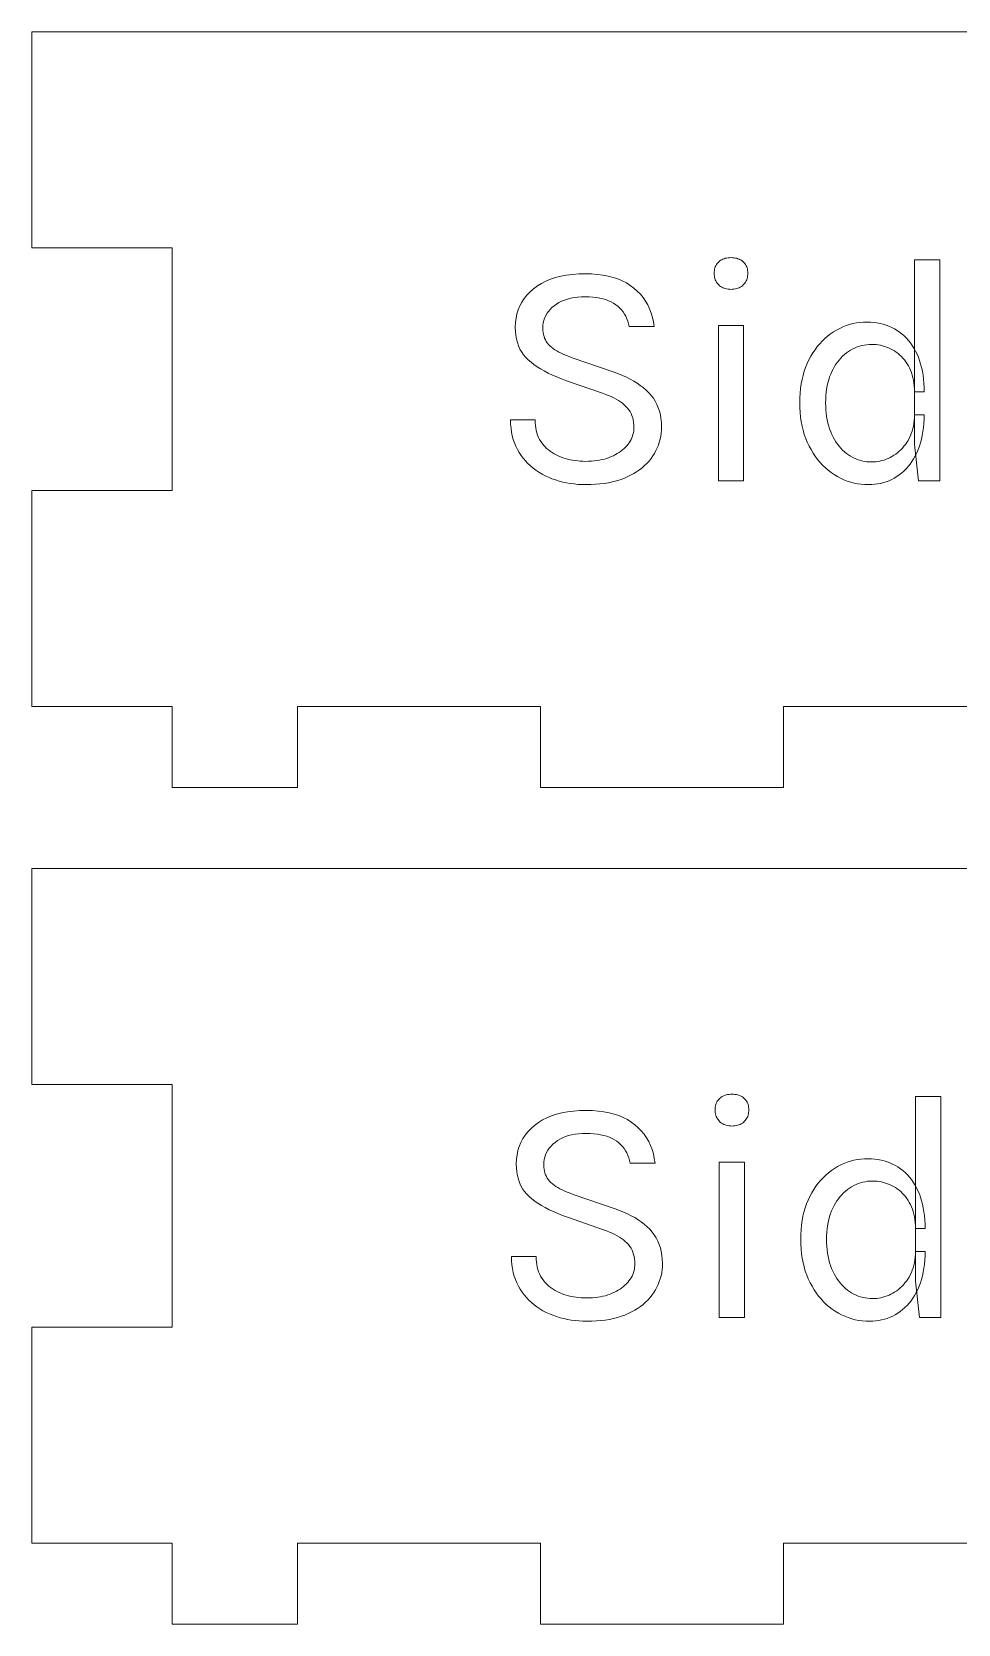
# Model space of a CAD drawing. Extents: x 3 to 177, y 3 to 186.
# Drawn here: x 3 to 37.3, y 127 to 186 of the extents above; entities that cross this region are included whole.
import ezdxf

# ---------------------------------------------------------------- set-up
doc = ezdxf.new("R2010")
doc.units = 0
doc.layers.get('0').update_dxf_attribs({"lineweight": 0})

msp = doc.modelspace()

# ---------------------------------------------------------------- linework, layer by layer
for p, q in [((8.196, 186), (3, 186)), ((3, 186), (3, 178)), ((62.468, 186), (8.196, 186)), ((3, 178), (8.196, 178)), ((8.196, 178), (8.196, 169)), ((28.586, 177.578), (28.63, 177.595)), ((28.63, 177.595), (28.677, 177.609)), ((28.677, 177.609), (28.726, 177.62)), ((28.726, 177.62), (28.778, 177.628)), ((28.778, 177.628), (28.832, 177.632)), ((28.832, 177.632), (28.888, 177.634)), ((28.888, 177.634), (28.888, 177.634)), ((28.888, 177.634), (28.944, 177.632)), ((28.944, 177.632), (28.998, 177.628)), ((28.998, 177.628), (29.05, 177.62)), ((29.05, 177.62), (29.099, 177.609)), ((29.099, 177.609), (29.146, 177.595)), ((29.146, 177.595), (29.19, 177.578)), ((22.8, 176.984), (23.02, 177.012)), ((23.02, 177.012), (23.251, 177.028)), ((23.251, 177.028), (23.494, 177.034)), ((23.494, 177.034), (23.494, 177.034)), ((23.494, 177.034), (23.719, 177.029)), ((23.719, 177.029), (23.935, 177.013)), ((23.935, 177.013), (24.14, 176.986)), ((28.264, 177.058), (28.266, 177.11)), ((28.266, 177.005), (28.264, 177.058)), ((28.264, 177.058), (28.264, 177.058)), ((28.266, 177.11), (28.271, 177.159)), ((28.271, 176.954), (28.266, 177.005)), ((28.271, 177.159), (28.279, 177.207)), ((28.279, 177.207), (28.291, 177.252)), ((28.291, 177.252), (28.306, 177.295)), ((28.306, 177.295), (28.325, 177.336)), ((28.325, 177.336), (28.346, 177.375)), ((28.346, 177.375), (28.372, 177.411)), ((28.372, 177.411), (28.4, 177.446)), ((28.4, 177.446), (28.432, 177.478)), ((28.432, 177.478), (28.467, 177.508)), ((28.467, 177.508), (28.504, 177.534)), ((28.504, 177.534), (28.544, 177.558)), ((28.544, 177.558), (28.586, 177.578)), ((29.19, 177.578), (29.232, 177.558)), ((29.232, 177.558), (29.272, 177.534)), ((29.272, 177.534), (29.309, 177.508)), ((29.309, 177.508), (29.344, 177.478)), ((29.344, 177.478), (29.376, 177.446)), ((29.376, 177.446), (29.405, 177.411)), ((29.405, 177.411), (29.43, 177.375)), ((29.43, 177.375), (29.452, 177.336)), ((29.452, 177.336), (29.47, 177.295)), ((29.47, 177.295), (29.485, 177.252)), ((29.485, 177.252), (29.497, 177.207)), ((29.497, 177.207), (29.505, 177.159)), ((29.505, 177.159), (29.51, 177.11)), ((29.51, 177.005), (29.505, 176.954)), ((29.51, 177.11), (29.512, 177.058)), ((29.512, 177.058), (29.51, 177.005)), ((29.512, 177.058), (29.512, 177.058)), ((35.68, 170.71), (35.68, 177.55)), ((35.68, 177.55), (36.616, 177.55)), ((36.616, 177.55), (36.616, 169.366)), ((21.449, 176.368), (21.577, 176.482)), ((21.577, 176.482), (21.718, 176.587)), ((21.718, 176.587), (21.87, 176.681)), ((21.87, 176.681), (22.033, 176.764)), ((22.033, 176.764), (22.208, 176.835)), ((22.208, 176.835), (22.394, 176.896)), ((22.394, 176.896), (22.591, 176.946)), ((22.591, 176.946), (22.8, 176.984)), ((24.14, 176.986), (24.335, 176.949)), ((24.335, 176.949), (24.52, 176.901)), ((24.52, 176.901), (24.695, 176.843)), ((24.695, 176.843), (24.86, 176.774)), ((24.86, 176.774), (25.015, 176.694)), ((25.015, 176.694), (25.159, 176.604)), ((25.159, 176.604), (25.294, 176.503)), ((25.294, 176.503), (25.418, 176.393)), ((28.279, 176.905), (28.271, 176.954)), ((28.291, 176.859), (28.279, 176.905)), ((28.306, 176.814), (28.291, 176.859)), ((28.325, 176.772), (28.306, 176.814)), ((28.346, 176.731), (28.325, 176.772)), ((28.372, 176.693), (28.346, 176.731)), ((28.4, 176.657), (28.372, 176.693)), ((28.432, 176.623), (28.4, 176.657)), ((28.467, 176.592), (28.432, 176.623)), ((28.504, 176.564), (28.467, 176.592)), ((28.544, 176.539), (28.504, 176.564)), ((28.586, 176.517), (28.544, 176.539)), ((28.63, 176.499), (28.586, 176.517)), ((28.677, 176.484), (28.63, 176.499)), ((28.726, 176.473), (28.677, 176.484)), ((28.778, 176.465), (28.726, 176.473)), ((28.832, 176.46), (28.778, 176.465)), ((28.888, 176.458), (28.832, 176.46)), ((28.944, 176.46), (28.888, 176.458)), ((28.888, 176.458), (28.888, 176.458)), ((28.888, 176.458), (28.888, 176.458)), ((28.998, 176.465), (28.944, 176.46)), ((29.05, 176.473), (28.998, 176.465)), ((29.099, 176.484), (29.05, 176.473)), ((29.146, 176.499), (29.099, 176.484)), ((29.19, 176.517), (29.146, 176.499)), ((29.232, 176.539), (29.19, 176.517)), ((29.272, 176.564), (29.232, 176.539)), ((29.309, 176.592), (29.272, 176.564)), ((29.344, 176.623), (29.309, 176.592)), ((29.376, 176.657), (29.344, 176.623)), ((29.405, 176.693), (29.376, 176.657)), ((29.43, 176.731), (29.405, 176.693)), ((29.452, 176.772), (29.43, 176.731)), ((29.47, 176.814), (29.452, 176.772)), ((29.485, 176.859), (29.47, 176.814)), ((29.497, 176.905), (29.485, 176.859)), ((29.505, 176.954), (29.497, 176.905)), ((21.01, 175.703), (21.071, 175.849)), ((21.071, 175.849), (21.145, 175.989)), ((21.145, 175.989), (21.233, 176.122)), ((21.233, 176.122), (21.334, 176.248)), ((21.334, 176.248), (21.449, 176.368)), ((22.336, 175.852), (22.257, 175.784)), ((22.422, 175.915), (22.336, 175.852)), ((22.515, 175.971), (22.422, 175.915)), ((22.614, 176.02), (22.515, 175.971)), ((22.72, 176.063), (22.614, 176.02)), ((22.833, 176.1), (22.72, 176.063)), ((22.952, 176.129), (22.833, 176.1)), ((23.077, 176.152), (22.952, 176.129)), ((23.21, 176.169), (23.077, 176.152)), ((23.349, 176.179), (23.21, 176.169)), ((23.494, 176.182), (23.349, 176.179)), ((23.637, 176.179), (23.494, 176.182)), ((23.494, 176.182), (23.494, 176.182)), ((23.774, 176.17), (23.637, 176.179)), ((23.903, 176.156), (23.774, 176.17)), ((24.026, 176.135), (23.903, 176.156)), ((24.143, 176.109), (24.026, 176.135)), ((24.253, 176.077), (24.143, 176.109)), ((24.356, 176.039), (24.253, 176.077)), ((24.452, 175.996), (24.356, 176.039)), ((24.542, 175.946), (24.452, 175.996)), ((24.625, 175.891), (24.542, 175.946)), ((24.702, 175.83), (24.625, 175.891)), ((24.772, 175.765), (24.702, 175.83)), ((25.418, 176.393), (25.531, 176.276)), ((25.531, 176.276), (25.633, 176.152)), ((25.633, 176.152), (25.724, 176.02)), ((25.724, 176.02), (25.804, 175.881)), ((25.804, 175.881), (25.873, 175.735)), ((20.909, 175.226), (20.929, 175.391)), ((20.929, 175.391), (20.963, 175.55)), ((20.963, 175.55), (21.01, 175.703)), ((21.959, 175.305), (21.939, 175.213)), ((21.988, 175.393), (21.959, 175.305)), ((22.026, 175.478), (21.988, 175.393)), ((22.071, 175.56), (22.026, 175.478)), ((22.125, 175.638), (22.071, 175.56)), ((22.187, 175.713), (22.125, 175.638)), ((22.257, 175.784), (22.187, 175.713)), ((24.837, 175.696), (24.772, 175.765)), ((24.895, 175.621), (24.837, 175.696)), ((24.947, 175.542), (24.895, 175.621)), ((24.993, 175.459), (24.947, 175.542)), ((25.032, 175.37), (24.993, 175.459)), ((25.066, 175.278), (25.032, 175.37)), ((25.093, 175.18), (25.066, 175.278)), ((25.873, 175.735), (25.931, 175.582)), ((25.931, 175.582), (25.978, 175.421)), ((25.978, 175.421), (26.013, 175.253)), ((26.013, 175.253), (26.038, 175.078)), ((33.531, 175.213), (33.661, 175.231)), ((33.661, 175.231), (33.794, 175.242)), ((33.794, 175.242), (33.928, 175.246)), ((33.928, 175.246), (33.928, 175.246)), ((33.928, 175.246), (34.053, 175.243)), ((34.053, 175.243), (34.174, 175.234)), ((34.174, 175.234), (34.292, 175.218)), ((20.902, 175.054), (20.909, 175.226)), ((20.907, 174.901), (20.902, 175.054)), ((20.902, 175.054), (20.902, 175.054)), ((20.921, 174.756), (20.907, 174.901)), ((20.945, 174.617), (20.921, 174.756)), ((21.926, 175.117), (21.922, 175.018)), ((21.922, 175.018), (21.922, 175.018)), ((21.922, 175.018), (21.925, 174.937)), ((21.925, 174.937), (21.932, 174.859)), ((21.939, 175.213), (21.926, 175.117)), ((21.932, 174.859), (21.946, 174.785)), ((21.946, 174.785), (21.964, 174.714)), ((21.964, 174.714), (21.987, 174.647)), ((21.987, 174.647), (22.016, 174.583)), ((25.114, 175.078), (25.093, 175.18)), ((26.038, 175.078), (25.114, 175.078)), ((26.038, 175.078), (26.038, 175.078)), ((28.42, 169.366), (28.42, 175.114)), ((28.42, 175.114), (29.356, 175.114)), ((29.356, 175.114), (29.356, 169.366)), ((32.363, 174.637), (32.465, 174.725)), ((32.465, 174.725), (32.572, 174.807)), ((32.572, 174.807), (32.683, 174.883)), ((32.683, 174.883), (32.798, 174.952)), ((32.798, 174.952), (32.914, 175.014)), ((32.914, 175.014), (33.033, 175.068)), ((33.033, 175.068), (33.154, 175.115)), ((33.154, 175.115), (33.278, 175.155)), ((33.278, 175.155), (33.403, 175.188)), ((33.403, 175.188), (33.531, 175.213)), ((34.292, 175.218), (34.408, 175.197)), ((34.408, 175.197), (34.52, 175.169)), ((34.52, 175.169), (34.629, 175.136)), ((34.629, 175.136), (34.735, 175.096)), ((34.735, 175.096), (34.838, 175.05)), ((34.838, 175.05), (34.938, 174.998)), ((34.938, 174.998), (35.035, 174.94)), ((35.035, 174.94), (35.128, 174.876)), ((35.128, 174.876), (35.217, 174.807)), ((35.217, 174.807), (35.302, 174.732)), ((35.302, 174.732), (35.383, 174.652)), ((35.383, 174.652), (35.459, 174.566)), ((20.979, 174.486), (20.945, 174.617)), ((21.022, 174.361), (20.979, 174.486)), ((21.075, 174.243), (21.022, 174.361)), ((21.137, 174.133), (21.075, 174.243)), ((21.209, 174.029), (21.137, 174.133)), ((22.016, 174.583), (22.05, 174.522)), ((22.05, 174.522), (22.089, 174.465)), ((22.089, 174.465), (22.133, 174.411)), ((22.133, 174.411), (22.183, 174.361)), ((22.183, 174.361), (22.238, 174.313)), ((22.238, 174.313), (22.299, 174.266)), ((22.299, 174.266), (22.366, 174.22)), ((22.366, 174.22), (22.439, 174.175)), ((22.439, 174.175), (22.518, 174.131)), ((22.518, 174.131), (22.603, 174.088)), ((22.603, 174.088), (22.694, 174.046)), ((31.845, 173.979), (31.92, 174.104)), ((31.92, 174.104), (31.999, 174.223)), ((31.999, 174.223), (32.084, 174.336)), ((32.084, 174.336), (32.172, 174.443)), ((32.172, 174.443), (32.265, 174.543)), ((32.265, 174.543), (32.363, 174.637)), ((33.165, 174.103), (33.092, 174.044)), ((33.241, 174.157), (33.165, 174.103)), ((33.319, 174.207), (33.241, 174.157)), ((33.399, 174.251), (33.319, 174.207)), ((33.481, 174.29), (33.399, 174.251)), ((33.564, 174.324), (33.481, 174.29)), ((33.648, 174.353), (33.564, 174.324)), ((33.735, 174.376), (33.648, 174.353)), ((33.823, 174.395), (33.735, 174.376)), ((33.912, 174.408), (33.823, 174.395)), ((34.003, 174.415), (33.912, 174.408)), ((34.096, 174.418), (34.003, 174.415)), ((34.178, 174.416), (34.096, 174.418)), ((34.096, 174.418), (34.096, 174.418)), ((34.259, 174.41), (34.178, 174.416)), ((34.34, 174.4), (34.259, 174.41)), ((34.419, 174.386), (34.34, 174.4)), ((34.497, 174.368), (34.419, 174.386)), ((34.573, 174.346), (34.497, 174.368)), ((34.649, 174.32), (34.573, 174.346)), ((34.724, 174.289), (34.649, 174.32)), ((34.797, 174.255), (34.724, 174.289)), ((34.87, 174.217), (34.797, 174.255)), ((34.941, 174.175), (34.87, 174.217)), ((35.009, 174.129), (34.941, 174.175)), ((35.074, 174.079), (35.009, 174.129)), ((35.136, 174.026), (35.074, 174.079)), ((35.459, 174.566), (35.531, 174.476)), ((35.531, 174.476), (35.598, 174.379)), ((35.598, 174.379), (35.662, 174.278)), ((35.662, 174.278), (35.721, 174.171)), ((35.721, 174.171), (35.776, 174.058)), ((35.776, 174.058), (35.826, 173.94)), ((21.291, 173.932), (21.209, 174.029)), ((21.382, 173.842), (21.291, 173.932)), ((21.483, 173.757), (21.382, 173.842)), ((21.592, 173.673), (21.483, 173.757)), ((21.711, 173.591), (21.592, 173.673)), ((21.839, 173.512), (21.711, 173.591)), ((21.976, 173.434), (21.839, 173.512)), ((22.694, 174.046), (22.791, 174.005)), ((22.791, 174.005), (22.893, 173.965)), ((22.893, 173.965), (23.002, 173.926)), ((23.002, 173.926), (23.002, 173.926)), ((23.002, 173.926), (24.562, 173.386)), ((31.6, 173.423), (31.651, 173.569)), ((31.651, 173.569), (31.709, 173.711)), ((31.709, 173.711), (31.774, 173.848)), ((31.774, 173.848), (31.845, 173.979)), ((32.671, 173.507), (32.623, 173.413)), ((32.722, 173.597), (32.671, 173.507)), ((32.776, 173.683), (32.722, 173.597)), ((32.833, 173.764), (32.776, 173.683)), ((32.893, 173.84), (32.833, 173.764)), ((32.956, 173.913), (32.893, 173.84)), ((33.023, 173.98), (32.956, 173.913)), ((33.092, 174.044), (33.023, 173.98)), ((35.196, 173.969), (35.136, 174.026)), ((35.253, 173.908), (35.196, 173.969)), ((35.308, 173.843), (35.253, 173.908)), ((35.36, 173.774), (35.308, 173.843)), ((35.409, 173.702), (35.36, 173.774)), ((35.455, 173.626), (35.409, 173.702)), ((35.498, 173.546), (35.455, 173.626)), ((35.536, 173.463), (35.498, 173.546)), ((35.57, 173.376), (35.536, 173.463)), ((35.826, 173.94), (35.871, 173.818)), ((35.871, 173.818), (35.911, 173.691)), ((35.911, 173.691), (35.945, 173.559)), ((35.945, 173.559), (35.974, 173.422)), ((22.122, 173.358), (21.976, 173.434)), ((22.277, 173.284), (22.122, 173.358)), ((22.442, 173.212), (22.277, 173.284)), ((22.615, 173.142), (22.442, 173.212)), ((22.798, 173.074), (22.615, 173.142)), ((24.13, 172.606), (22.798, 173.074)), ((24.562, 173.386), (24.721, 173.33)), ((24.721, 173.33), (24.872, 173.269)), ((24.872, 173.269), (25.018, 173.205)), ((25.018, 173.205), (25.156, 173.135)), ((25.156, 173.135), (25.287, 173.062)), ((25.287, 173.062), (25.412, 172.984)), ((25.412, 172.984), (25.53, 172.902)), ((25.53, 172.902), (25.641, 172.816)), ((31.463, 172.787), (31.487, 172.953)), ((31.487, 172.953), (31.518, 173.114)), ((31.518, 173.114), (31.555, 173.271)), ((31.555, 173.271), (31.6, 173.423)), ((32.45, 172.883), (32.429, 172.765)), ((32.475, 172.996), (32.45, 172.883)), ((32.505, 173.106), (32.475, 172.996)), ((32.54, 173.212), (32.505, 173.106)), ((32.579, 173.315), (32.54, 173.212)), ((32.623, 173.413), (32.579, 173.315)), ((35.599, 173.285), (35.57, 173.376)), ((35.624, 173.191), (35.599, 173.285)), ((35.644, 173.093), (35.624, 173.191)), ((35.66, 172.992), (35.644, 173.093)), ((35.671, 172.887), (35.66, 172.992)), ((35.678, 172.778), (35.671, 172.887)), ((35.974, 173.422), (35.998, 173.28)), ((35.998, 173.28), (36.016, 173.134)), ((36.016, 173.134), (36.029, 172.983)), ((36.029, 172.983), (36.037, 172.827)), ((24.242, 172.568), (24.13, 172.606)), ((24.13, 172.606), (24.13, 172.606)), ((24.349, 172.527), (24.242, 172.568)), ((24.45, 172.484), (24.349, 172.527)), ((24.546, 172.439), (24.45, 172.484)), ((24.636, 172.392), (24.546, 172.439)), ((24.72, 172.343), (24.636, 172.392)), ((24.798, 172.291), (24.72, 172.343)), ((24.871, 172.237), (24.798, 172.291)), ((25.641, 172.816), (25.745, 172.725)), ((25.745, 172.725), (25.843, 172.63)), ((25.843, 172.63), (25.933, 172.53)), ((25.933, 172.53), (26.013, 172.424)), ((26.013, 172.424), (26.083, 172.312)), ((26.083, 172.312), (26.144, 172.195)), ((31.432, 172.258), (31.435, 172.439)), ((31.435, 172.439), (31.446, 172.615)), ((31.446, 172.615), (31.463, 172.787)), ((32.394, 172.391), (32.392, 172.258)), ((32.401, 172.519), (32.394, 172.391)), ((32.413, 172.644), (32.401, 172.519)), ((32.429, 172.765), (32.413, 172.644)), ((35.68, 172.666), (35.678, 172.778)), ((36.04, 172.666), (35.68, 172.666)), ((36.037, 172.827), (36.04, 172.666)), ((36.04, 172.666), (36.04, 172.666)), ((24.938, 172.181), (24.871, 172.237)), ((25, 172.123), (24.938, 172.181)), ((25.056, 172.062), (25, 172.123)), ((25.106, 171.997), (25.056, 172.062)), ((25.15, 171.928), (25.106, 171.997)), ((25.188, 171.856), (25.15, 171.928)), ((25.221, 171.78), (25.188, 171.856)), ((25.247, 171.701), (25.221, 171.78)), ((25.268, 171.618), (25.247, 171.701)), ((26.144, 172.195), (26.196, 172.072)), ((26.196, 172.072), (26.239, 171.943)), ((26.239, 171.943), (26.272, 171.808)), ((26.272, 171.808), (26.295, 171.668)), ((31.436, 172.076), (31.432, 172.258)), ((31.432, 172.258), (31.432, 172.258)), ((31.446, 171.898), (31.436, 172.076)), ((31.463, 171.725), (31.446, 171.898)), ((31.488, 171.558), (31.463, 171.725)), ((32.392, 172.258), (32.392, 172.258)), ((32.392, 172.258), (32.394, 172.123)), ((32.394, 172.123), (32.401, 171.992)), ((32.401, 171.992), (32.413, 171.865)), ((32.413, 171.865), (32.429, 171.742)), ((32.429, 171.742), (32.45, 171.622)), ((35.671, 171.597), (35.678, 171.704)), ((35.678, 171.704), (35.68, 171.814)), ((35.68, 171.814), (35.68, 171.814)), ((35.68, 171.814), (36.04, 171.814)), ((36.04, 171.814), (36.037, 171.65)), ((20.728, 171.467), (20.722, 171.622)), ((20.722, 171.622), (20.722, 171.622)), ((20.722, 171.622), (21.634, 171.622)), ((20.742, 171.318), (20.728, 171.467)), ((20.763, 171.173), (20.742, 171.318)), ((20.791, 171.034), (20.763, 171.173)), ((21.634, 171.622), (21.637, 171.518)), ((21.637, 171.518), (21.644, 171.418)), ((21.644, 171.418), (21.657, 171.322)), ((21.657, 171.322), (21.675, 171.23)), ((21.675, 171.23), (21.699, 171.141)), ((21.699, 171.141), (21.727, 171.056)), ((25.259, 171.082), (25.274, 171.146)), ((25.282, 171.531), (25.268, 171.618)), ((25.274, 171.146), (25.285, 171.211)), ((25.291, 171.44), (25.282, 171.531)), ((25.285, 171.211), (25.292, 171.278)), ((25.294, 171.346), (25.291, 171.44)), ((25.292, 171.278), (25.294, 171.346)), ((25.294, 171.346), (25.294, 171.346)), ((26.301, 171.135), (26.285, 171.02)), ((26.295, 171.668), (26.309, 171.522)), ((26.311, 171.251), (26.301, 171.135)), ((26.309, 171.522), (26.314, 171.37)), ((26.314, 171.37), (26.311, 171.251)), ((26.314, 171.37), (26.314, 171.37)), ((31.519, 171.395), (31.488, 171.558)), ((31.557, 171.237), (31.519, 171.395)), ((31.603, 171.083), (31.557, 171.237)), ((32.45, 171.622), (32.475, 171.506)), ((32.475, 171.506), (32.505, 171.394)), ((32.505, 171.394), (32.54, 171.286)), ((32.54, 171.286), (32.579, 171.182)), ((32.579, 171.182), (32.623, 171.082)), ((35.53, 171.027), (35.565, 171.114)), ((35.565, 171.114), (35.596, 171.204)), ((35.596, 171.204), (35.622, 171.297)), ((35.622, 171.297), (35.643, 171.394)), ((35.643, 171.394), (35.659, 171.494)), ((35.659, 171.494), (35.671, 171.597)), ((35.996, 171.188), (35.972, 171.044)), ((36.015, 171.337), (35.996, 171.188)), ((36.029, 171.491), (36.015, 171.337)), ((36.037, 171.65), (36.029, 171.491)), ((20.827, 170.899), (20.791, 171.034)), ((20.87, 170.77), (20.827, 170.899)), ((20.921, 170.645), (20.87, 170.77)), ((20.979, 170.526), (20.921, 170.645)), ((21.045, 170.411), (20.979, 170.526)), ((21.727, 171.056), (21.76, 170.975)), ((21.76, 170.975), (21.799, 170.898)), ((21.799, 170.898), (21.843, 170.825)), ((21.843, 170.825), (21.892, 170.755)), ((21.892, 170.755), (21.945, 170.689)), ((21.945, 170.689), (22.002, 170.626)), ((22.002, 170.626), (22.062, 170.567)), ((22.062, 170.567), (22.125, 170.512)), ((22.125, 170.512), (22.192, 170.459)), ((24.871, 170.509), (24.927, 170.558)), ((24.927, 170.558), (24.98, 170.609)), ((24.98, 170.609), (25.029, 170.663)), ((25.029, 170.663), (25.075, 170.719)), ((25.075, 170.719), (25.117, 170.777)), ((25.117, 170.777), (25.154, 170.835)), ((25.154, 170.835), (25.187, 170.895)), ((25.187, 170.895), (25.215, 170.956)), ((25.215, 170.956), (25.239, 171.018)), ((25.239, 171.018), (25.259, 171.082)), ((26.157, 170.586), (26.109, 170.483)), ((26.198, 170.691), (26.157, 170.586)), ((26.234, 170.798), (26.198, 170.691)), ((26.263, 170.908), (26.234, 170.798)), ((26.285, 171.02), (26.263, 170.908)), ((31.655, 170.935), (31.603, 171.083)), ((31.714, 170.792), (31.655, 170.935)), ((31.78, 170.653), (31.714, 170.792)), ((31.852, 170.52), (31.78, 170.653)), ((31.929, 170.393), (31.852, 170.52)), ((32.623, 171.082), (32.671, 170.986)), ((32.671, 170.986), (32.722, 170.894)), ((32.722, 170.894), (32.776, 170.807)), ((32.776, 170.807), (32.833, 170.725)), ((32.833, 170.725), (32.893, 170.647)), ((32.893, 170.647), (32.956, 170.574)), ((32.956, 170.574), (33.023, 170.505)), ((35.119, 170.459), (35.18, 170.517)), ((35.18, 170.517), (35.238, 170.579)), ((35.238, 170.579), (35.294, 170.644)), ((35.294, 170.644), (35.347, 170.713)), ((35.347, 170.713), (35.398, 170.786)), ((35.398, 170.786), (35.446, 170.863)), ((35.446, 170.863), (35.49, 170.943)), ((35.49, 170.943), (35.53, 171.027)), ((35.836, 169.366), (35.68, 170.71)), ((35.819, 170.519), (35.767, 170.401)), ((35.865, 170.643), (35.819, 170.519)), ((35.906, 170.771), (35.865, 170.643)), ((35.942, 170.905), (35.906, 170.771)), ((35.972, 171.044), (35.942, 170.905)), ((21.118, 170.302), (21.045, 170.411)), ((21.197, 170.198), (21.118, 170.302)), ((21.281, 170.099), (21.197, 170.198)), ((21.371, 170.005), (21.281, 170.099)), ((21.465, 169.917), (21.371, 170.005)), ((22.192, 170.459), (22.262, 170.411)), ((22.262, 170.411), (22.336, 170.366)), ((22.336, 170.366), (22.412, 170.324)), ((22.412, 170.324), (22.493, 170.286)), ((22.493, 170.286), (22.576, 170.251)), ((22.576, 170.251), (22.662, 170.22)), ((22.662, 170.22), (22.75, 170.192)), ((22.75, 170.192), (22.839, 170.167)), ((22.839, 170.167), (22.929, 170.145)), ((22.929, 170.145), (23.022, 170.127)), ((23.022, 170.127), (23.115, 170.112)), ((23.115, 170.112), (23.211, 170.101)), ((23.211, 170.101), (23.308, 170.093)), ((23.308, 170.093), (23.406, 170.088)), ((23.406, 170.088), (23.506, 170.086)), ((23.506, 170.086), (23.614, 170.088)), ((23.506, 170.086), (23.506, 170.086)), ((23.614, 170.088), (23.719, 170.093)), ((23.719, 170.093), (23.821, 170.102)), ((23.821, 170.102), (23.92, 170.114)), ((23.92, 170.114), (24.016, 170.13)), ((24.016, 170.13), (24.109, 170.149)), ((24.109, 170.149), (24.2, 170.171)), ((24.2, 170.171), (24.287, 170.197)), ((24.287, 170.197), (24.372, 170.227)), ((24.372, 170.227), (24.454, 170.26)), ((24.454, 170.26), (24.533, 170.296)), ((24.533, 170.296), (24.608, 170.334)), ((24.608, 170.334), (24.679, 170.374)), ((24.679, 170.374), (24.746, 170.417)), ((24.746, 170.417), (24.81, 170.462)), ((24.81, 170.462), (24.871, 170.509)), ((25.688, 169.927), (25.596, 169.847)), ((25.773, 170.01), (25.688, 169.927)), ((25.853, 170.098), (25.773, 170.01)), ((25.926, 170.189), (25.853, 170.098)), ((25.993, 170.284), (25.926, 170.189)), ((26.054, 170.382), (25.993, 170.284)), ((26.109, 170.483), (26.054, 170.382)), ((32.01, 170.272), (31.929, 170.393)), ((32.096, 170.157), (32.01, 170.272)), ((32.187, 170.048), (32.096, 170.157)), ((32.282, 169.946), (32.187, 170.048)), ((32.382, 169.85), (32.282, 169.946)), ((33.023, 170.505), (33.092, 170.441)), ((33.092, 170.441), (33.165, 170.381)), ((33.165, 170.381), (33.241, 170.326)), ((33.241, 170.326), (33.319, 170.276)), ((33.319, 170.276), (33.399, 170.231)), ((33.399, 170.231), (33.481, 170.191)), ((33.481, 170.191), (33.564, 170.157)), ((33.564, 170.157), (33.648, 170.128)), ((33.648, 170.128), (33.735, 170.104)), ((33.735, 170.104), (33.823, 170.086)), ((33.823, 170.086), (33.912, 170.073)), ((33.912, 170.073), (34.003, 170.065)), ((34.003, 170.065), (34.096, 170.062)), ((34.096, 170.062), (34.174, 170.064)), ((34.096, 170.062), (34.096, 170.062)), ((34.174, 170.064), (34.251, 170.07)), ((34.251, 170.07), (34.328, 170.08)), ((34.328, 170.08), (34.404, 170.095)), ((34.404, 170.095), (34.479, 170.113)), ((34.479, 170.113), (34.554, 170.135)), ((34.554, 170.135), (34.629, 170.162)), ((34.629, 170.162), (34.703, 170.193)), ((34.703, 170.193), (34.776, 170.227)), ((34.776, 170.227), (34.849, 170.266)), ((34.849, 170.266), (34.92, 170.309)), ((34.92, 170.309), (34.989, 170.355)), ((34.989, 170.355), (35.055, 170.405)), ((35.055, 170.405), (35.119, 170.459)), ((35.518, 169.982), (35.446, 169.892)), ((35.586, 170.079), (35.518, 169.982)), ((35.65, 170.181), (35.586, 170.079)), ((35.711, 170.288), (35.65, 170.181)), ((35.767, 170.401), (35.711, 170.288)), ((21.564, 169.833), (21.465, 169.917)), ((21.667, 169.755), (21.564, 169.833)), ((21.776, 169.682), (21.667, 169.755)), ((21.89, 169.615), (21.776, 169.682)), ((22.008, 169.552), (21.89, 169.615)), ((22.132, 169.495), (22.008, 169.552)), ((22.259, 169.443), (22.132, 169.495)), ((22.389, 169.397), (22.259, 169.443)), ((22.521, 169.356), (22.389, 169.397)), ((22.656, 169.32), (22.521, 169.356)), ((24.648, 169.363), (24.504, 169.326)), ((24.787, 169.406), (24.648, 169.363)), ((24.92, 169.455), (24.787, 169.406)), ((25.048, 169.51), (24.92, 169.455)), ((25.17, 169.57), (25.048, 169.51)), ((25.286, 169.633), (25.17, 169.57)), ((25.395, 169.701), (25.286, 169.633)), ((25.499, 169.772), (25.395, 169.701)), ((25.596, 169.847), (25.499, 169.772)), ((29.356, 169.366), (28.42, 169.366)), ((29.356, 169.366), (29.356, 169.366)), ((32.487, 169.759), (32.382, 169.85)), ((32.596, 169.675), (32.487, 169.759)), ((32.71, 169.597), (32.596, 169.675)), ((32.828, 169.526), (32.71, 169.597)), ((32.947, 169.462), (32.828, 169.526)), ((33.069, 169.406), (32.947, 169.462)), ((33.194, 169.357), (33.069, 169.406)), ((33.321, 169.316), (33.194, 169.357)), ((34.639, 169.33), (34.536, 169.297)), ((34.74, 169.369), (34.639, 169.33)), ((34.839, 169.414), (34.74, 169.369)), ((34.935, 169.465), (34.839, 169.414)), ((35.029, 169.522), (34.935, 169.465)), ((35.12, 169.585), (35.029, 169.522)), ((35.207, 169.653), (35.12, 169.585)), ((35.291, 169.727), (35.207, 169.653)), ((35.37, 169.807), (35.291, 169.727)), ((35.446, 169.892), (35.37, 169.807)), ((36.616, 169.366), (35.836, 169.366)), ((36.616, 169.366), (36.616, 169.366)), ((8.196, 169), (3, 169)), ((3, 169), (3, 161)), ((22.794, 169.29), (22.656, 169.32)), ((22.933, 169.266), (22.794, 169.29)), ((23.076, 169.247), (22.933, 169.266)), ((23.221, 169.233), (23.076, 169.247)), ((23.368, 169.225), (23.221, 169.233)), ((23.518, 169.222), (23.368, 169.225)), ((23.696, 169.225), (23.518, 169.222)), ((23.518, 169.222), (23.518, 169.222)), ((23.518, 169.222), (23.518, 169.222)), ((23.869, 169.234), (23.696, 169.225)), ((24.036, 169.248), (23.869, 169.234)), ((24.198, 169.268), (24.036, 169.248)), ((24.354, 169.294), (24.198, 169.268)), ((24.504, 169.326), (24.354, 169.294)), ((33.449, 169.282), (33.321, 169.316)), ((33.581, 169.256), (33.449, 169.282)), ((33.714, 169.237), (33.581, 169.256)), ((33.85, 169.226), (33.714, 169.237)), ((33.988, 169.222), (33.85, 169.226)), ((34.102, 169.225), (33.988, 169.222)), ((33.988, 169.222), (33.988, 169.222)), ((33.988, 169.222), (33.988, 169.222)), ((34.214, 169.234), (34.102, 169.225)), ((34.324, 169.249), (34.214, 169.234)), ((34.431, 169.27), (34.324, 169.249)), ((34.536, 169.297), (34.431, 169.27)), ((3, 161), (8.196, 161)), ((8.196, 161), (8.196, 158)), ((12.832, 158), (12.832, 161)), ((12.832, 161), (21.832, 161)), ((21.832, 161), (21.832, 158)), ((30.832, 158), (30.832, 161)), ((30.832, 161), (39.832, 161)), ((8.196, 158), (12.832, 158)), ((21.832, 158), (30.832, 158)), ((8.196, 155), (3, 155)), ((3, 155), (3, 147)), ((62.468, 155), (8.196, 155)), ((3, 147), (8.196, 147)), ((8.196, 147), (8.196, 138)), ((28.342, 146.295), (28.361, 146.336)), ((28.361, 146.336), (28.382, 146.375)), ((28.382, 146.375), (28.408, 146.411)), ((28.408, 146.411), (28.436, 146.446)), ((28.436, 146.446), (28.468, 146.478)), ((28.468, 146.478), (28.503, 146.508)), ((28.503, 146.508), (28.54, 146.534)), ((28.54, 146.534), (28.58, 146.558)), ((28.58, 146.558), (28.622, 146.578)), ((28.622, 146.578), (28.666, 146.595)), ((28.666, 146.595), (28.713, 146.609)), ((28.713, 146.609), (28.762, 146.62)), ((28.762, 146.62), (28.814, 146.628)), ((28.814, 146.628), (28.868, 146.632)), ((28.868, 146.632), (28.924, 146.634)), ((28.924, 146.634), (28.924, 146.634)), ((28.924, 146.634), (28.98, 146.632)), ((28.98, 146.632), (29.034, 146.628)), ((29.034, 146.628), (29.086, 146.62)), ((29.086, 146.62), (29.135, 146.609)), ((29.135, 146.609), (29.182, 146.595)), ((29.182, 146.595), (29.226, 146.578)), ((29.226, 146.578), (29.268, 146.558)), ((29.268, 146.558), (29.308, 146.534)), ((29.308, 146.534), (29.345, 146.508)), ((29.345, 146.508), (29.38, 146.478)), ((29.38, 146.478), (29.412, 146.446)), ((29.412, 146.446), (29.441, 146.411)), ((29.441, 146.411), (29.466, 146.375)), ((29.466, 146.375), (29.488, 146.336)), ((29.488, 146.336), (29.506, 146.295)), ((35.716, 139.71), (35.716, 146.55)), ((35.716, 146.55), (36.652, 146.55)), ((36.652, 146.55), (36.652, 138.366)), ((21.906, 145.681), (22.069, 145.764)), ((22.069, 145.764), (22.244, 145.835)), ((22.244, 145.835), (22.43, 145.896)), ((22.43, 145.896), (22.627, 145.946)), ((22.627, 145.946), (22.836, 145.984)), ((22.836, 145.984), (23.056, 146.012)), ((23.056, 146.012), (23.287, 146.028)), ((23.287, 146.028), (23.53, 146.034)), ((23.53, 146.034), (23.53, 146.034)), ((23.53, 146.034), (23.755, 146.029)), ((23.755, 146.029), (23.971, 146.013)), ((23.971, 146.013), (24.176, 145.986)), ((24.176, 145.986), (24.371, 145.949)), ((24.371, 145.949), (24.556, 145.901)), ((24.556, 145.901), (24.731, 145.843)), ((24.731, 145.843), (24.896, 145.774)), ((24.896, 145.774), (25.051, 145.694)), ((28.3, 146.058), (28.302, 146.11)), ((28.302, 146.005), (28.3, 146.058)), ((28.3, 146.058), (28.3, 146.058)), ((28.302, 146.11), (28.307, 146.159)), ((28.307, 145.954), (28.302, 146.005)), ((28.307, 146.159), (28.315, 146.207)), ((28.315, 145.905), (28.307, 145.954)), ((28.315, 146.207), (28.327, 146.252)), ((28.327, 145.859), (28.315, 145.905)), ((28.327, 146.252), (28.342, 146.295)), ((28.342, 145.814), (28.327, 145.859)), ((28.361, 145.772), (28.342, 145.814)), ((28.382, 145.731), (28.361, 145.772)), ((28.408, 145.693), (28.382, 145.731)), ((29.466, 145.731), (29.441, 145.693)), ((29.488, 145.772), (29.466, 145.731)), ((29.506, 145.814), (29.488, 145.772)), ((29.506, 146.295), (29.521, 146.252)), ((29.521, 145.859), (29.506, 145.814)), ((29.521, 146.252), (29.533, 146.207)), ((29.533, 145.905), (29.521, 145.859)), ((29.533, 146.207), (29.541, 146.159)), ((29.541, 145.954), (29.533, 145.905)), ((29.541, 146.159), (29.546, 146.11)), ((29.546, 146.005), (29.541, 145.954)), ((29.546, 146.11), (29.548, 146.058)), ((29.548, 146.058), (29.546, 146.005)), ((29.548, 146.058), (29.548, 146.058)), ((21.269, 145.122), (21.37, 145.248)), ((21.37, 145.248), (21.485, 145.368)), ((21.485, 145.368), (21.613, 145.482)), ((21.613, 145.482), (21.754, 145.587)), ((21.754, 145.587), (21.906, 145.681)), ((23.113, 145.152), (22.988, 145.129)), ((23.246, 145.169), (23.113, 145.152)), ((23.385, 145.179), (23.246, 145.169)), ((23.53, 145.182), (23.385, 145.179)), ((23.673, 145.179), (23.53, 145.182)), ((23.53, 145.182), (23.53, 145.182)), ((23.81, 145.17), (23.673, 145.179)), ((23.939, 145.156), (23.81, 145.17)), ((24.062, 145.135), (23.939, 145.156)), ((25.051, 145.694), (25.195, 145.604)), ((25.195, 145.604), (25.33, 145.503)), ((25.33, 145.503), (25.454, 145.393)), ((25.454, 145.393), (25.567, 145.276)), ((25.567, 145.276), (25.669, 145.152)), ((25.669, 145.152), (25.76, 145.02)), ((28.436, 145.657), (28.408, 145.693)), ((28.468, 145.623), (28.436, 145.657)), ((28.503, 145.592), (28.468, 145.623)), ((28.54, 145.564), (28.503, 145.592)), ((28.58, 145.539), (28.54, 145.564)), ((28.622, 145.517), (28.58, 145.539)), ((28.666, 145.499), (28.622, 145.517)), ((28.713, 145.484), (28.666, 145.499)), ((28.762, 145.473), (28.713, 145.484)), ((28.814, 145.465), (28.762, 145.473)), ((28.868, 145.46), (28.814, 145.465)), ((28.924, 145.458), (28.868, 145.46)), ((28.98, 145.46), (28.924, 145.458)), ((28.924, 145.458), (28.924, 145.458)), ((28.924, 145.458), (28.924, 145.458)), ((29.034, 145.465), (28.98, 145.46)), ((29.086, 145.473), (29.034, 145.465)), ((29.135, 145.484), (29.086, 145.473)), ((29.182, 145.499), (29.135, 145.484)), ((29.226, 145.517), (29.182, 145.499)), ((29.268, 145.539), (29.226, 145.517)), ((29.308, 145.564), (29.268, 145.539)), ((29.345, 145.592), (29.308, 145.564)), ((29.38, 145.623), (29.345, 145.592)), ((29.412, 145.657), (29.38, 145.623)), ((29.441, 145.693), (29.412, 145.657)), ((20.965, 144.391), (20.999, 144.55)), ((20.999, 144.55), (21.046, 144.703)), ((21.046, 144.703), (21.107, 144.849)), ((21.107, 144.849), (21.181, 144.989)), ((21.181, 144.989), (21.269, 145.122)), ((22.107, 144.56), (22.062, 144.478)), ((22.161, 144.638), (22.107, 144.56)), ((22.223, 144.713), (22.161, 144.638)), ((22.293, 144.784), (22.223, 144.713)), ((22.372, 144.852), (22.293, 144.784)), ((22.458, 144.915), (22.372, 144.852)), ((22.551, 144.971), (22.458, 144.915)), ((22.65, 145.02), (22.551, 144.971)), ((22.756, 145.063), (22.65, 145.02)), ((22.869, 145.1), (22.756, 145.063)), ((22.988, 145.129), (22.869, 145.1)), ((24.179, 145.109), (24.062, 145.135)), ((24.289, 145.077), (24.179, 145.109)), ((24.392, 145.039), (24.289, 145.077)), ((24.488, 144.996), (24.392, 145.039)), ((24.578, 144.946), (24.488, 144.996)), ((24.661, 144.891), (24.578, 144.946)), ((24.738, 144.83), (24.661, 144.891)), ((24.808, 144.765), (24.738, 144.83)), ((24.873, 144.696), (24.808, 144.765)), ((24.931, 144.621), (24.873, 144.696)), ((24.983, 144.542), (24.931, 144.621)), ((25.76, 145.02), (25.84, 144.881)), ((25.84, 144.881), (25.909, 144.735)), ((25.909, 144.735), (25.967, 144.582)), ((25.967, 144.582), (26.014, 144.421)), ((20.938, 144.054), (20.945, 144.226)), ((20.943, 143.901), (20.938, 144.054)), ((20.938, 144.054), (20.938, 144.054)), ((20.945, 144.226), (20.965, 144.391)), ((21.962, 144.117), (21.958, 144.018)), ((21.958, 144.018), (21.958, 144.018)), ((21.958, 144.018), (21.961, 143.937)), ((21.975, 144.213), (21.962, 144.117)), ((21.995, 144.305), (21.975, 144.213)), ((22.024, 144.393), (21.995, 144.305)), ((22.062, 144.478), (22.024, 144.393)), ((25.029, 144.459), (24.983, 144.542)), ((25.068, 144.37), (25.029, 144.459)), ((25.102, 144.278), (25.068, 144.37)), ((25.129, 144.18), (25.102, 144.278)), ((25.15, 144.078), (25.129, 144.18)), ((26.074, 144.078), (25.15, 144.078)), ((26.014, 144.421), (26.049, 144.253)), ((26.049, 144.253), (26.074, 144.078)), ((26.074, 144.078), (26.074, 144.078)), ((28.456, 138.366), (28.456, 144.114)), ((28.456, 144.114), (29.392, 144.114)), ((29.392, 144.114), (29.392, 138.366)), ((32.834, 143.952), (32.95, 144.014)), ((32.95, 144.014), (33.069, 144.068)), ((33.069, 144.068), (33.19, 144.115)), ((33.19, 144.115), (33.314, 144.155)), ((33.314, 144.155), (33.439, 144.188)), ((33.439, 144.188), (33.567, 144.213)), ((33.567, 144.213), (33.697, 144.231)), ((33.697, 144.231), (33.83, 144.242)), ((33.83, 144.242), (33.964, 144.246)), ((33.964, 144.246), (33.964, 144.246)), ((33.964, 144.246), (34.089, 144.243)), ((34.089, 144.243), (34.21, 144.234)), ((34.21, 144.234), (34.328, 144.218)), ((34.328, 144.218), (34.444, 144.197)), ((34.444, 144.197), (34.556, 144.169)), ((34.556, 144.169), (34.665, 144.136)), ((34.665, 144.136), (34.771, 144.096)), ((34.771, 144.096), (34.874, 144.05)), ((34.874, 144.05), (34.974, 143.998)), ((34.974, 143.998), (35.071, 143.94)), ((20.957, 143.756), (20.943, 143.901)), ((20.981, 143.617), (20.957, 143.756)), ((21.015, 143.486), (20.981, 143.617)), ((21.058, 143.361), (21.015, 143.486)), ((21.961, 143.937), (21.968, 143.859)), ((21.968, 143.859), (21.982, 143.785)), ((21.982, 143.785), (22, 143.714)), ((22, 143.714), (22.023, 143.647)), ((22.023, 143.647), (22.052, 143.583)), ((22.052, 143.583), (22.086, 143.522)), ((22.086, 143.522), (22.125, 143.465)), ((22.125, 143.465), (22.169, 143.411)), ((22.169, 143.411), (22.219, 143.361)), ((32.12, 143.336), (32.208, 143.443)), ((32.208, 143.443), (32.301, 143.543)), ((32.301, 143.543), (32.399, 143.637)), ((32.399, 143.637), (32.501, 143.725)), ((32.501, 143.725), (32.608, 143.807)), ((32.608, 143.807), (32.719, 143.883)), ((32.719, 143.883), (32.834, 143.952)), ((33.771, 143.376), (33.684, 143.353)), ((33.859, 143.395), (33.771, 143.376)), ((33.948, 143.408), (33.859, 143.395)), ((34.039, 143.415), (33.948, 143.408)), ((34.132, 143.418), (34.039, 143.415)), ((34.214, 143.416), (34.132, 143.418)), ((34.132, 143.418), (34.132, 143.418)), ((34.295, 143.41), (34.214, 143.416)), ((34.376, 143.4), (34.295, 143.41)), ((34.455, 143.386), (34.376, 143.4)), ((34.533, 143.368), (34.455, 143.386)), ((35.071, 143.94), (35.164, 143.876)), ((35.164, 143.876), (35.253, 143.807)), ((35.253, 143.807), (35.338, 143.732)), ((35.338, 143.732), (35.419, 143.652)), ((35.419, 143.652), (35.495, 143.566)), ((35.495, 143.566), (35.567, 143.476)), ((35.567, 143.476), (35.634, 143.379)), ((35.634, 143.379), (35.698, 143.278)), ((21.111, 143.243), (21.058, 143.361)), ((21.173, 143.133), (21.111, 143.243)), ((21.245, 143.029), (21.173, 143.133)), ((21.327, 142.932), (21.245, 143.029)), ((21.418, 142.842), (21.327, 142.932)), ((21.519, 142.757), (21.418, 142.842)), ((22.219, 143.361), (22.274, 143.313)), ((22.274, 143.313), (22.335, 143.266)), ((22.335, 143.266), (22.402, 143.22)), ((22.402, 143.22), (22.475, 143.175)), ((22.475, 143.175), (22.554, 143.131)), ((22.554, 143.131), (22.639, 143.088)), ((22.639, 143.088), (22.73, 143.046)), ((22.73, 143.046), (22.827, 143.005)), ((22.827, 143.005), (22.929, 142.965)), ((22.929, 142.965), (23.038, 142.926)), ((23.038, 142.926), (23.038, 142.926)), ((23.038, 142.926), (24.598, 142.386)), ((31.745, 142.711), (31.81, 142.848)), ((31.81, 142.848), (31.881, 142.979)), ((31.881, 142.979), (31.956, 143.104)), ((31.956, 143.104), (32.035, 143.223)), ((32.035, 143.223), (32.12, 143.336)), ((32.929, 142.84), (32.869, 142.764)), ((32.992, 142.913), (32.929, 142.84)), ((33.059, 142.98), (32.992, 142.913)), ((33.128, 143.044), (33.059, 142.98)), ((33.201, 143.103), (33.128, 143.044)), ((33.277, 143.157), (33.201, 143.103)), ((33.355, 143.207), (33.277, 143.157)), ((33.435, 143.251), (33.355, 143.207)), ((33.517, 143.29), (33.435, 143.251)), ((33.6, 143.324), (33.517, 143.29)), ((33.684, 143.353), (33.6, 143.324)), ((34.609, 143.346), (34.533, 143.368)), ((34.685, 143.32), (34.609, 143.346)), ((34.76, 143.289), (34.685, 143.32)), ((34.833, 143.255), (34.76, 143.289)), ((34.906, 143.217), (34.833, 143.255)), ((34.977, 143.175), (34.906, 143.217)), ((35.045, 143.129), (34.977, 143.175)), ((35.11, 143.079), (35.045, 143.129)), ((35.172, 143.026), (35.11, 143.079)), ((35.232, 142.969), (35.172, 143.026)), ((35.289, 142.908), (35.232, 142.969)), ((35.344, 142.843), (35.289, 142.908)), ((35.396, 142.774), (35.344, 142.843)), ((35.698, 143.278), (35.757, 143.171)), ((35.757, 143.171), (35.812, 143.058)), ((35.812, 143.058), (35.862, 142.94)), ((35.862, 142.94), (35.907, 142.818)), ((35.907, 142.818), (35.947, 142.691)), ((21.628, 142.673), (21.519, 142.757)), ((21.747, 142.591), (21.628, 142.673)), ((21.875, 142.512), (21.747, 142.591)), ((22.012, 142.434), (21.875, 142.512)), ((22.158, 142.358), (22.012, 142.434)), ((22.313, 142.284), (22.158, 142.358)), ((22.478, 142.212), (22.313, 142.284)), ((22.651, 142.142), (22.478, 142.212)), ((24.598, 142.386), (24.757, 142.33)), ((24.757, 142.33), (24.908, 142.269)), ((24.908, 142.269), (25.054, 142.205)), ((25.054, 142.205), (25.192, 142.135)), ((31.554, 142.114), (31.591, 142.271)), ((31.591, 142.271), (31.636, 142.423)), ((31.636, 142.423), (31.687, 142.569)), ((31.687, 142.569), (31.745, 142.711)), ((32.576, 142.212), (32.541, 142.106)), ((32.615, 142.315), (32.576, 142.212)), ((32.659, 142.413), (32.615, 142.315)), ((32.707, 142.507), (32.659, 142.413)), ((32.758, 142.597), (32.707, 142.507)), ((32.812, 142.683), (32.758, 142.597)), ((32.869, 142.764), (32.812, 142.683)), ((35.445, 142.702), (35.396, 142.774)), ((35.491, 142.626), (35.445, 142.702)), ((35.534, 142.546), (35.491, 142.626)), ((35.572, 142.463), (35.534, 142.546)), ((35.606, 142.376), (35.572, 142.463)), ((35.635, 142.285), (35.606, 142.376)), ((35.66, 142.191), (35.635, 142.285)), ((35.68, 142.093), (35.66, 142.191)), ((35.947, 142.691), (35.981, 142.559)), ((35.981, 142.559), (36.01, 142.422)), ((36.01, 142.422), (36.034, 142.28)), ((36.034, 142.28), (36.052, 142.134)), ((22.834, 142.074), (22.651, 142.142)), ((24.166, 141.606), (22.834, 142.074)), ((24.278, 141.568), (24.166, 141.606)), ((24.166, 141.606), (24.166, 141.606)), ((25.192, 142.135), (25.323, 142.062)), ((25.323, 142.062), (25.448, 141.984)), ((25.448, 141.984), (25.566, 141.902)), ((25.566, 141.902), (25.677, 141.816)), ((25.677, 141.816), (25.781, 141.725)), ((25.781, 141.725), (25.879, 141.63)), ((25.879, 141.63), (25.969, 141.53)), ((31.471, 141.439), (31.482, 141.615)), ((31.482, 141.615), (31.499, 141.787)), ((31.499, 141.787), (31.523, 141.953)), ((31.523, 141.953), (31.554, 142.114)), ((32.449, 141.644), (32.437, 141.519)), ((32.465, 141.765), (32.449, 141.644)), ((32.486, 141.883), (32.465, 141.765)), ((32.511, 141.996), (32.486, 141.883)), ((32.541, 142.106), (32.511, 141.996)), ((35.696, 141.992), (35.68, 142.093)), ((35.707, 141.887), (35.696, 141.992)), ((35.714, 141.778), (35.707, 141.887)), ((35.716, 141.666), (35.714, 141.778)), ((36.076, 141.666), (35.716, 141.666)), ((36.052, 142.134), (36.065, 141.983)), ((36.065, 141.983), (36.073, 141.827)), ((36.073, 141.827), (36.076, 141.666)), ((36.076, 141.666), (36.076, 141.666)), ((24.385, 141.527), (24.278, 141.568)), ((24.486, 141.484), (24.385, 141.527)), ((24.582, 141.439), (24.486, 141.484)), ((24.672, 141.392), (24.582, 141.439)), ((24.756, 141.343), (24.672, 141.392)), ((24.834, 141.291), (24.756, 141.343)), ((24.907, 141.237), (24.834, 141.291)), ((24.974, 141.181), (24.907, 141.237)), ((25.036, 141.123), (24.974, 141.181)), ((25.092, 141.062), (25.036, 141.123)), ((25.142, 140.997), (25.092, 141.062)), ((25.969, 141.53), (26.049, 141.424)), ((26.049, 141.424), (26.119, 141.312)), ((26.119, 141.312), (26.18, 141.195)), ((26.18, 141.195), (26.232, 141.072)), ((26.232, 141.072), (26.275, 140.943)), ((31.468, 141.258), (31.471, 141.439)), ((31.472, 141.076), (31.468, 141.258)), ((31.468, 141.258), (31.468, 141.258)), ((31.482, 140.898), (31.472, 141.076)), ((32.43, 141.391), (32.428, 141.258)), ((32.428, 141.258), (32.428, 141.258)), ((32.428, 141.258), (32.43, 141.123)), ((32.437, 141.519), (32.43, 141.391)), ((32.43, 141.123), (32.437, 140.992)), ((20.764, 140.467), (20.758, 140.622)), ((20.758, 140.622), (20.758, 140.622)), ((20.758, 140.622), (21.67, 140.622)), ((20.778, 140.318), (20.764, 140.467)), ((21.67, 140.622), (21.673, 140.518)), ((21.673, 140.518), (21.68, 140.418)), ((25.186, 140.928), (25.142, 140.997)), ((25.224, 140.856), (25.186, 140.928)), ((25.257, 140.78), (25.224, 140.856)), ((25.283, 140.701), (25.257, 140.78)), ((25.304, 140.618), (25.283, 140.701)), ((25.318, 140.531), (25.304, 140.618)), ((25.327, 140.44), (25.318, 140.531)), ((25.33, 140.346), (25.327, 140.44)), ((26.275, 140.943), (26.308, 140.808)), ((26.308, 140.808), (26.331, 140.668)), ((26.331, 140.668), (26.345, 140.522)), ((26.345, 140.522), (26.35, 140.37)), ((31.499, 140.725), (31.482, 140.898)), ((31.524, 140.558), (31.499, 140.725)), ((31.555, 140.395), (31.524, 140.558)), ((32.437, 140.992), (32.449, 140.865)), ((32.449, 140.865), (32.465, 140.742)), ((32.465, 140.742), (32.486, 140.622)), ((32.486, 140.622), (32.511, 140.506)), ((32.511, 140.506), (32.541, 140.394)), ((35.679, 140.394), (35.695, 140.494)), ((35.695, 140.494), (35.707, 140.597)), ((35.707, 140.597), (35.714, 140.704)), ((35.714, 140.704), (35.716, 140.814)), ((35.716, 140.814), (35.716, 140.814)), ((35.716, 140.814), (36.076, 140.814)), ((36.065, 140.491), (36.051, 140.337)), ((36.073, 140.65), (36.065, 140.491)), ((36.076, 140.814), (36.073, 140.65)), ((20.799, 140.173), (20.778, 140.318)), ((20.827, 140.034), (20.799, 140.173)), ((20.863, 139.899), (20.827, 140.034)), ((20.906, 139.77), (20.863, 139.899)), ((21.68, 140.418), (21.693, 140.322)), ((21.693, 140.322), (21.711, 140.23)), ((21.711, 140.23), (21.735, 140.141)), ((21.735, 140.141), (21.763, 140.056)), ((21.763, 140.056), (21.796, 139.975)), ((21.796, 139.975), (21.835, 139.898)), ((21.835, 139.898), (21.879, 139.825)), ((25.153, 139.777), (25.19, 139.835)), ((25.19, 139.835), (25.223, 139.895)), ((25.223, 139.895), (25.251, 139.956)), ((25.251, 139.956), (25.275, 140.018)), ((25.275, 140.018), (25.295, 140.082)), ((25.295, 140.082), (25.31, 140.146)), ((25.31, 140.146), (25.321, 140.211)), ((25.321, 140.211), (25.328, 140.278)), ((25.328, 140.278), (25.33, 140.346)), ((25.33, 140.346), (25.33, 140.346)), ((26.299, 139.908), (26.27, 139.798)), ((26.321, 140.02), (26.299, 139.908)), ((26.337, 140.135), (26.321, 140.02)), ((26.347, 140.251), (26.337, 140.135)), ((26.35, 140.37), (26.347, 140.251)), ((26.35, 140.37), (26.35, 140.37)), ((31.593, 140.237), (31.555, 140.395)), ((31.639, 140.083), (31.593, 140.237)), ((31.691, 139.935), (31.639, 140.083)), ((31.75, 139.792), (31.691, 139.935)), ((32.541, 140.394), (32.576, 140.286)), ((32.576, 140.286), (32.615, 140.182)), ((32.615, 140.182), (32.659, 140.082)), ((32.659, 140.082), (32.707, 139.986)), ((32.707, 139.986), (32.758, 139.894)), ((32.758, 139.894), (32.812, 139.807)), ((35.434, 139.786), (35.482, 139.863)), ((35.482, 139.863), (35.526, 139.943)), ((35.526, 139.943), (35.566, 140.027)), ((35.566, 140.027), (35.601, 140.114)), ((35.601, 140.114), (35.632, 140.204)), ((35.632, 140.204), (35.658, 140.297)), ((35.658, 140.297), (35.679, 140.394)), ((35.978, 139.905), (35.942, 139.771)), ((36.008, 140.044), (35.978, 139.905)), ((36.032, 140.188), (36.008, 140.044)), ((36.051, 140.337), (36.032, 140.188)), ((20.957, 139.645), (20.906, 139.77)), ((21.015, 139.526), (20.957, 139.645)), ((21.081, 139.411), (21.015, 139.526)), ((21.154, 139.302), (21.081, 139.411)), ((21.233, 139.198), (21.154, 139.302)), ((21.879, 139.825), (21.928, 139.755)), ((21.928, 139.755), (21.981, 139.689)), ((21.981, 139.689), (22.038, 139.626)), ((22.038, 139.626), (22.098, 139.567)), ((22.098, 139.567), (22.161, 139.512)), ((22.161, 139.512), (22.228, 139.459)), ((22.228, 139.459), (22.298, 139.411)), ((22.298, 139.411), (22.372, 139.366)), ((22.372, 139.366), (22.448, 139.324)), ((22.448, 139.324), (22.529, 139.286)), ((22.529, 139.286), (22.612, 139.251)), ((22.612, 139.251), (22.698, 139.22)), ((24.408, 139.227), (24.49, 139.26)), ((24.49, 139.26), (24.569, 139.296)), ((24.569, 139.296), (24.644, 139.334)), ((24.644, 139.334), (24.715, 139.374)), ((24.715, 139.374), (24.782, 139.417)), ((24.782, 139.417), (24.846, 139.462)), ((24.846, 139.462), (24.907, 139.509)), ((24.907, 139.509), (24.963, 139.558)), ((24.963, 139.558), (25.016, 139.609)), ((25.016, 139.609), (25.065, 139.663)), ((25.065, 139.663), (25.111, 139.719)), ((25.111, 139.719), (25.153, 139.777)), ((26.029, 139.284), (25.962, 139.189)), ((26.09, 139.382), (26.029, 139.284)), ((26.145, 139.483), (26.09, 139.382)), ((26.193, 139.586), (26.145, 139.483)), ((26.234, 139.691), (26.193, 139.586)), ((26.27, 139.798), (26.234, 139.691)), ((31.816, 139.653), (31.75, 139.792)), ((31.888, 139.52), (31.816, 139.653)), ((31.965, 139.393), (31.888, 139.52)), ((32.046, 139.272), (31.965, 139.393)), ((32.132, 139.157), (32.046, 139.272)), ((32.812, 139.807), (32.869, 139.725)), ((32.869, 139.725), (32.929, 139.647)), ((32.929, 139.647), (32.992, 139.574)), ((32.992, 139.574), (33.059, 139.505)), ((33.059, 139.505), (33.128, 139.441)), ((33.128, 139.441), (33.201, 139.381)), ((33.201, 139.381), (33.277, 139.326)), ((33.277, 139.326), (33.355, 139.276)), ((33.355, 139.276), (33.435, 139.231)), ((34.812, 139.227), (34.885, 139.266)), ((34.885, 139.266), (34.956, 139.309)), ((34.956, 139.309), (35.025, 139.355)), ((35.025, 139.355), (35.091, 139.405)), ((35.091, 139.405), (35.155, 139.459)), ((35.155, 139.459), (35.216, 139.517)), ((35.216, 139.517), (35.274, 139.579)), ((35.274, 139.579), (35.33, 139.644)), ((35.33, 139.644), (35.383, 139.713)), ((35.383, 139.713), (35.434, 139.786)), ((35.747, 139.288), (35.686, 139.181)), ((35.872, 138.366), (35.716, 139.71)), ((35.803, 139.401), (35.747, 139.288)), ((35.855, 139.519), (35.803, 139.401)), ((35.901, 139.643), (35.855, 139.519)), ((35.942, 139.771), (35.901, 139.643)), ((21.317, 139.099), (21.233, 139.198)), ((21.407, 139.005), (21.317, 139.099)), ((21.501, 138.917), (21.407, 139.005)), ((21.6, 138.833), (21.501, 138.917)), ((21.703, 138.755), (21.6, 138.833)), ((21.812, 138.682), (21.703, 138.755)), ((21.926, 138.615), (21.812, 138.682)), ((22.698, 139.22), (22.786, 139.192)), ((22.786, 139.192), (22.875, 139.167)), ((22.875, 139.167), (22.965, 139.145)), ((22.965, 139.145), (23.058, 139.127)), ((23.058, 139.127), (23.151, 139.112)), ((23.151, 139.112), (23.247, 139.101)), ((23.247, 139.101), (23.344, 139.093)), ((23.344, 139.093), (23.442, 139.088)), ((23.442, 139.088), (23.542, 139.086)), ((23.542, 139.086), (23.65, 139.088)), ((23.542, 139.086), (23.542, 139.086)), ((23.65, 139.088), (23.755, 139.093)), ((23.755, 139.093), (23.857, 139.102)), ((23.857, 139.102), (23.956, 139.114)), ((23.956, 139.114), (24.052, 139.13)), ((24.052, 139.13), (24.145, 139.149)), ((24.145, 139.149), (24.236, 139.171)), ((24.236, 139.171), (24.323, 139.197)), ((24.323, 139.197), (24.408, 139.227)), ((25.431, 138.701), (25.322, 138.633)), ((25.535, 138.772), (25.431, 138.701)), ((25.632, 138.847), (25.535, 138.772)), ((25.724, 138.927), (25.632, 138.847)), ((25.809, 139.01), (25.724, 138.927)), ((25.889, 139.098), (25.809, 139.01)), ((25.962, 139.189), (25.889, 139.098)), ((32.223, 139.048), (32.132, 139.157)), ((32.318, 138.946), (32.223, 139.048)), ((32.418, 138.85), (32.318, 138.946)), ((32.523, 138.759), (32.418, 138.85)), ((32.632, 138.675), (32.523, 138.759)), ((32.746, 138.597), (32.632, 138.675)), ((33.435, 139.231), (33.517, 139.191)), ((33.517, 139.191), (33.6, 139.157)), ((33.6, 139.157), (33.684, 139.128)), ((33.684, 139.128), (33.771, 139.104)), ((33.771, 139.104), (33.859, 139.086)), ((33.859, 139.086), (33.948, 139.073)), ((33.948, 139.073), (34.039, 139.065)), ((34.039, 139.065), (34.132, 139.062)), ((34.132, 139.062), (34.21, 139.064)), ((34.132, 139.062), (34.132, 139.062)), ((34.21, 139.064), (34.287, 139.07)), ((34.287, 139.07), (34.364, 139.08)), ((34.364, 139.08), (34.44, 139.095)), ((34.44, 139.095), (34.515, 139.113)), ((34.515, 139.113), (34.59, 139.135)), ((34.59, 139.135), (34.665, 139.162)), ((34.665, 139.162), (34.739, 139.193)), ((34.739, 139.193), (34.812, 139.227)), ((35.243, 138.653), (35.156, 138.585)), ((35.327, 138.727), (35.243, 138.653)), ((35.406, 138.807), (35.327, 138.727)), ((35.482, 138.892), (35.406, 138.807)), ((35.554, 138.982), (35.482, 138.892)), ((35.622, 139.079), (35.554, 138.982)), ((35.686, 139.181), (35.622, 139.079)), ((22.044, 138.552), (21.926, 138.615)), ((22.168, 138.495), (22.044, 138.552)), ((22.295, 138.443), (22.168, 138.495)), ((22.425, 138.397), (22.295, 138.443)), ((22.557, 138.356), (22.425, 138.397)), ((22.692, 138.32), (22.557, 138.356)), ((22.83, 138.29), (22.692, 138.32)), ((22.969, 138.266), (22.83, 138.29)), ((23.112, 138.247), (22.969, 138.266)), ((23.257, 138.233), (23.112, 138.247)), ((23.404, 138.225), (23.257, 138.233)), ((23.554, 138.222), (23.404, 138.225)), ((23.732, 138.225), (23.554, 138.222)), ((23.554, 138.222), (23.554, 138.222)), ((23.554, 138.222), (23.554, 138.222)), ((23.905, 138.234), (23.732, 138.225)), ((24.072, 138.248), (23.905, 138.234)), ((24.234, 138.268), (24.072, 138.248)), ((24.39, 138.294), (24.234, 138.268)), ((24.54, 138.326), (24.39, 138.294)), ((24.684, 138.363), (24.54, 138.326)), ((24.823, 138.406), (24.684, 138.363)), ((24.956, 138.455), (24.823, 138.406)), ((25.084, 138.51), (24.956, 138.455)), ((25.206, 138.57), (25.084, 138.51)), ((25.322, 138.633), (25.206, 138.57)), ((29.392, 138.366), (28.456, 138.366)), ((29.392, 138.366), (29.392, 138.366)), ((32.864, 138.526), (32.746, 138.597)), ((32.983, 138.462), (32.864, 138.526)), ((33.105, 138.406), (32.983, 138.462)), ((33.23, 138.357), (33.105, 138.406)), ((33.357, 138.316), (33.23, 138.357)), ((33.485, 138.282), (33.357, 138.316)), ((33.617, 138.256), (33.485, 138.282)), ((33.75, 138.237), (33.617, 138.256)), ((33.886, 138.226), (33.75, 138.237)), ((34.024, 138.222), (33.886, 138.226)), ((34.138, 138.225), (34.024, 138.222)), ((34.024, 138.222), (34.024, 138.222)), ((34.024, 138.222), (34.024, 138.222)), ((34.25, 138.234), (34.138, 138.225)), ((34.36, 138.249), (34.25, 138.234)), ((34.467, 138.27), (34.36, 138.249)), ((34.572, 138.297), (34.467, 138.27)), ((34.675, 138.33), (34.572, 138.297)), ((34.776, 138.369), (34.675, 138.33)), ((34.875, 138.414), (34.776, 138.369)), ((34.971, 138.465), (34.875, 138.414)), ((35.065, 138.522), (34.971, 138.465)), ((35.156, 138.585), (35.065, 138.522)), ((36.652, 138.366), (35.872, 138.366)), ((36.652, 138.366), (36.652, 138.366)), ((8.196, 138), (3, 138)), ((3, 138), (3, 130)), ((3, 130), (8.196, 130)), ((8.196, 130), (8.196, 127)), ((12.832, 127), (12.832, 130)), ((12.832, 130), (21.832, 130)), ((21.832, 130), (21.832, 127)), ((30.832, 127), (30.832, 130)), ((30.832, 130), (39.832, 130)), ((8.196, 127), (12.832, 127)), ((21.832, 127), (30.832, 127))]:
    msp.add_line(p, q)

doc.saveas('drawing.dxf')
